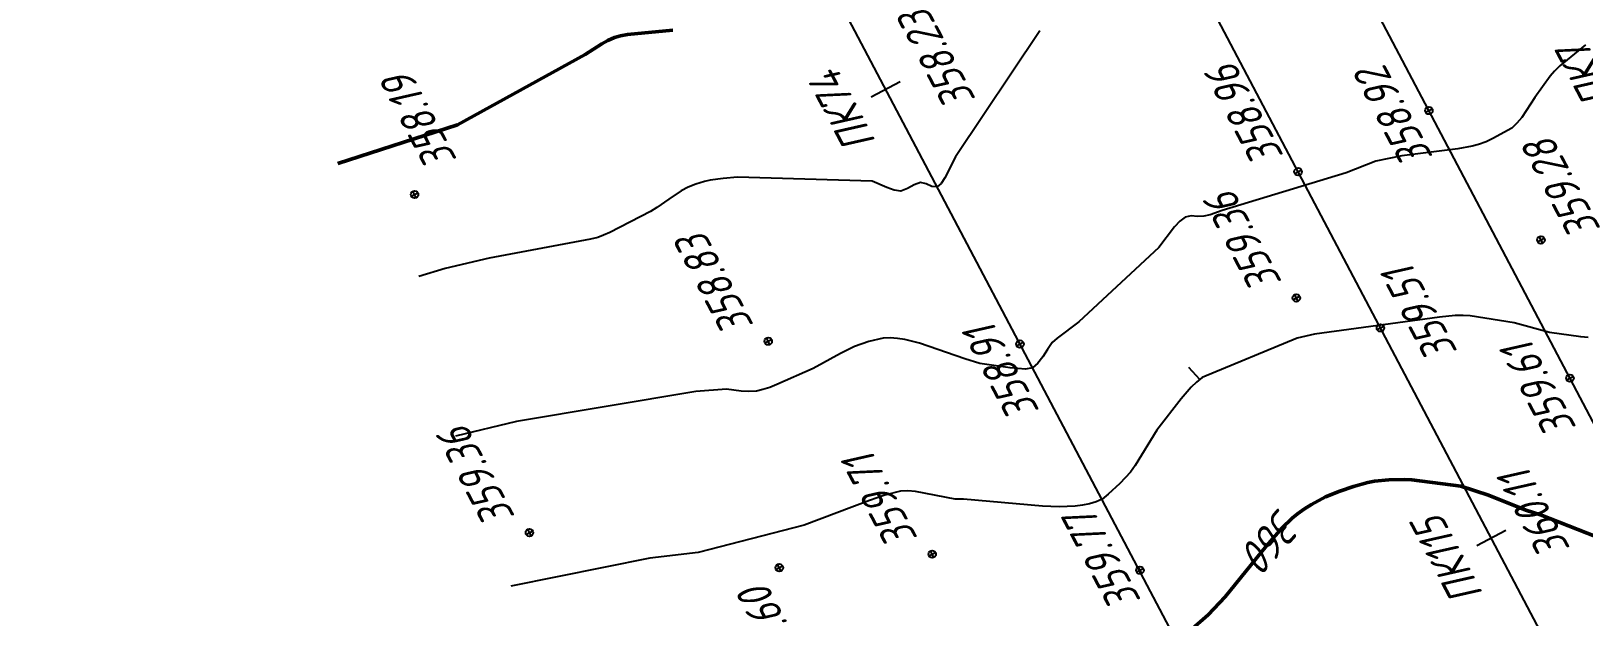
# Model space of a CAD drawing. Extents: x 1519150 to 1520806, y 2185741 to 2187019.
# Drawn here: x 1519399.1 to 1519588.9, y 2186406.3 to 2186478 of the extents above; entities that cross this region are included whole.
import ezdxf
from ezdxf.enums import TextEntityAlignment as Align

# ---------------------------------------------------------------- set-up
doc = ezdxf.new("R2010")
doc.units = 0
for name, color, linetype, lineweight in [('ИИ_ОТМЕТКА_025', 7, 'Continuous', 25), ('ИИ_ПИКЕТАЖ_025', 7, 'Continuous', 25), ('ИИ_РАЗМЕР_025', 7, 'Continuous', 25), ('ИИ_РЕЛЬЕФ_025', 34, 'Continuous', 25), ('ИИ_РЕЛЬЕФ_050', 34, 'Continuous', 50), ('ИИ_ТРАССА_АД_025', 1, 'Continuous', 25), ('ИИ_ТРАССА_ТРУБ_025', 7, 'Continuous', 25)]:
    doc.layers.add(name, color=color, linetype=linetype, lineweight=lineweight)
doc.styles.add('VNIPISIMPLEXCUR', font='simplex.shx', dxfattribs={"width": 0.8, "oblique": 15})
doc.dimstyles.new('ИИ-2000-м-dm$2', dxfattribs={"dimscale": 2, "dimtxt": 2.5, "dimasz": 2.5, "dimexe": 1.25, "dimexo": 0, "dimgap": 1, "dimtad": 2, "dimtoh": 1, "dimzin": 1, "dimdsep": 46, "dimtxsty": 'VNIPISIMPLEXCUR', "dimcen": 2.5, "dimaunit": 1, "dimazin": 0, "dimtfac": 1, "dimtmove": 1, "dimatfit": 2, "dimfxl": 1, "dimarcsym": 0})

# ---------------------------------------------------------------- blocks, each defined once
blk = doc.blocks.new('ИИ053296')
at = {"color": 0, "linetype": 'Continuous', "lineweight": 25}
blk.add_lwpolyline([(0, 0), (1, 0)], dxfattribs=at)
blk = doc.blocks.new('PICKET')
at = {"color": 0, "linetype": 'Continuous', "lineweight": 25}
for p, q in [((-0.23, 0), (0.23, 0)), ((0, 0.23), (0, -0.23))]:
    blk.add_line(p, q, dxfattribs=at)
blk.add_circle((0, 0), 0.23, dxfattribs=at)
at = {"color": 0, "linetype": 'Continuous', "style": 'VNIPISIMPLEXCUR', "oblique": 15, "width": 0.8}
blk.add_attdef('OTMETKA', (1.25, 0.3), '', height=2, dxfattribs=at)
at = {"color": 8, "linetype": 'Continuous', "style": 'VNIPISIMPLEXCUR', "oblique": 15, "width": 0.8, "flags": 1}
blk.add_attdef('NOMER', (1.25, -2.7), '', height=2, dxfattribs=at)
blk = doc.blocks.new('ИИ15001')
at = {"color": 0, "linetype": 'Continuous', "lineweight": 25}
blk.add_lwpolyline([(0, 1), (0, -1)], dxfattribs=at)
at = {"color": 0, "linetype": 'Continuous', "lineweight": 25, "style": 'VNIPISIMPLEXCUR', "oblique": 15, "width": 0.8}
blk.add_attdef('STATIONING', text='', height=2, dxfattribs=at).set_placement((0, 2), align=Align.CENTER)
at = {"color": 7, "linetype": 'Continuous', "lineweight": 25, "style": 'VNIPISIMPLEXCUR', "oblique": 15, "width": 0.8}
blk.add_attdef('HEIGHT', text='', height=2, dxfattribs=at).set_placement((0, -2), align=Align.TOP_CENTER)
blk = doc.blocks.new('*D65')
at = {"layer": 'Defpoints', "color": 0, "transparency": 16777216}
for p in [(1519482.41, 2186840.19), (1519365.94, 2186752.54), (1519273.87, 2186671.02), (1519643.41, 2186205.47), (1519806.55, 2185895.82)]:
    blk.add_point(p, dxfattribs=at)
at = {"layer": 'ИИ_РАЗМЕР_025', "color": 0, "lineweight": -2, "transparency": 16777216}
for p, q in [((1519364.26, 2186763), (1519357.12, 2186776.56)), ((1519363.33, 2186753.39), (1519364.26, 2186763)), ((1519360.92, 2186741.64), (1519354.17, 2186754.46))]:
    blk.add_line(p, q, dxfattribs=at)
blk.add_arc((1519360.92, 2186741.64), 12, 58.2429, 98.5895, dxfattribs=at)
at = {"layer": 'ИИ_РАЗМЕР_025', "color": 0, "transparency": 16777216}
for points in [[(1519359.34, 2186752.87), (1519358.92, 2186754.13), (1519355.33, 2186752.25)], [(1519367.68, 2186752.34), (1519366.8, 2186751.34), (1519370.24, 2186749.2)]]:
    blk.add_solid(points, dxfattribs=at)
at = {"layer": 'ИИ_РАЗМЕР_025', "color": 0, "transparency": 16777216, "insert": (1519357.47, 2186768.65), "char_height": 4, "attachment_point": 5, "rotation": 117.7798, "style": 'VNIPISIMPLEXCUR'}
blk.add_mtext("78°44'", dxfattribs=at)
blk = doc.blocks.new('*D66')
at = {"layer": 'Defpoints', "color": 0, "transparency": 16777216}
for p in [(1519297.92, 2186946.83), (1519482.41, 2186840.19), (1519385.29, 2186766.6), (1519273.87, 2186671.02), (1519823.89, 2185948.39)]:
    blk.add_point(p, dxfattribs=at)
at = {"layer": 'ИИ_РАЗМЕР_025', "color": 0, "lineweight": -2, "transparency": 16777216}
blk.add_arc((1519392.51, 2186767.27), 7.25, 149.8038, 187.0253, dxfattribs=at)
at = {"layer": 'ИИ_РАЗМЕР_025', "color": 0, "transparency": 16777216}
for points in [[(1519385.79, 2186771.39), (1519386.71, 2186770.43), (1519389.14, 2186773.68)], [(1519385.93, 2186766.64), (1519384.71, 2186766.12), (1519386.88, 2186762.7)]]:
    blk.add_solid(points, dxfattribs=at)
at = {"layer": 'ИИ_РАЗМЕР_025', "color": 0, "transparency": 16777216, "insert": (1519377.32, 2186774.54), "char_height": 4, "attachment_point": 5, "rotation": 117.7798, "style": 'VNIPISIMPLEXCUR'}
blk.add_mtext("101°16'", dxfattribs=at)
blk = doc.blocks.new('*D67')
at = {"layer": 'Defpoints', "color": 0, "transparency": 16777216}
for p in [(1519335.64, 2186966.7), (1520064.45, 2186007.56), (1519860.19, 2185951.72), (1519823.89, 2185948.39), (1519888.37, 2185917.44)]:
    blk.add_point(p, dxfattribs=at)
at = {"layer": 'ИИ_РАЗМЕР_025', "color": 0, "lineweight": -2, "transparency": 16777216}
for p, q in [((1519862.62, 2185950.15), (1519866.31, 2185943.15)), ((1519866.31, 2185943.15), (1519874.98, 2185926.68))]:
    blk.add_line(p, q, dxfattribs=at)
blk.add_arc((1519866.54, 2185958.88), 9.57, 217.9509, 273.647, dxfattribs=at)
at = {"layer": 'ИИ_РАЗМЕР_025', "color": 0, "transparency": 16777216}
for points in [[(1519858.39, 2185952.7), (1519859.59, 2185953.29), (1519857.25, 2185956.59)], [(1519866.97, 2185949.97), (1519867.33, 2185948.69), (1519871, 2185950.42)]]:
    blk.add_solid(points, dxfattribs=at)
at = {"layer": 'ИИ_РАЗМЕР_025', "color": 0, "transparency": 16777216, "insert": (1519867.23, 2185931.99), "char_height": 4, "attachment_point": 5, "rotation": 117.7798, "style": 'VNIPISIMPLEXCUR'}
blk.add_mtext("103°58'", dxfattribs=at)
blk = doc.blocks.new('*D68')
at = {"layer": 'Defpoints', "color": 0, "transparency": 16777216}
for p in [(1519313.52, 2186955.05), (1520064.45, 2186007.56), (1519855.58, 2185949.86), (1519823.89, 2185948.39), (1519857.4, 2185922.59)]:
    blk.add_point(p, dxfattribs=at)
at = {"layer": 'ИИ_РАЗМЕР_025', "color": 0, "lineweight": -2, "transparency": 16777216}
for p, q in [((1519854.61, 2185946.85), (1519859.09, 2185938.33)), ((1519859.09, 2185938.33), (1519865.28, 2185926.58))]:
    blk.add_line(p, q, dxfattribs=at)
blk.add_arc((1519841.52, 2185952.73), 14.35, 313.808, 357.7899, dxfattribs=at)
at = {"layer": 'ИИ_РАЗМЕР_025', "color": 0, "transparency": 16777216}
for points in [[(1519855.19, 2185952.11), (1519856.52, 2185952.24), (1519855.45, 2185956.15)], [(1519851.84, 2185941.83), (1519851.06, 2185942.92), (1519848.21, 2185940.04)]]:
    blk.add_solid(points, dxfattribs=at)
at = {"layer": 'ИИ_РАЗМЕР_025', "color": 0, "transparency": 16777216, "insert": (1519858.77, 2185929.53), "char_height": 4, "attachment_point": 5, "rotation": 117.7798, "style": 'VNIPISIMPLEXCUR'}
blk.add_mtext("76°2'", dxfattribs=at)

msp = doc.modelspace()

# ---------------------------------------------------------------- linework, layer by layer
at = {"layer": 'ИИ_РЕЛЬЕФ_025'}
for points, elevation in [([(1519522.42, 2186477.996), (1519512.093, 2186462.609), (1519510.795, 2186460.037), (1519510.339, 2186459.345), (1519509.842, 2186458.943), (1519509.195, 2186458.994), (1519508.51, 2186459.283), (1519507.814, 2186459.475), (1519507.043, 2186459.182), (1519506.241, 2186458.75), (1519505.413, 2186458.419), (1519504.584, 2186458.534), (1519503.7, 2186458.859), (1519501.896, 2186459.634), (1519485.441, 2186460.096), (1519483.692, 2186459.973), (1519482.118, 2186459.749), (1519481.407, 2186459.592), (1519480.353, 2186459.269), (1519479.421, 2186458.874), (1519478.582, 2186458.425), (1519477.072, 2186457.429), (1519475.6, 2186456.411), (1519474.807, 2186455.935), (1519469.855, 2186453.349), (1519469.098, 2186453.016), (1519468.392, 2186452.755), (1519467.511, 2186452.527), (1519455.119, 2186450.216), (1519449.743, 2186448.948), (1519446.513, 2186447.971)], 358.5), ([(1519589.079, 2186476.304), (1519585.945, 2186473.723), (1519585.292, 2186473.09), (1519584.763, 2186472.479), (1519582.907, 2186469.879), (1519581.291, 2186467.433), (1519580.706, 2186466.71), (1519580.069, 2186466.091), (1519577.78, 2186464.836), (1519576.948, 2186464.451), (1519576.001, 2186464.115), (1519575.233, 2186463.909), (1519573.498, 2186463.578), (1519566.634, 2186462.744), (1519563.467, 2186462.08), (1519559.837, 2186460.657), (1519544.684, 2186456.058), (1519543.206, 2186455.526), (1519542.457, 2186455.329), (1519541.692, 2186455.322), (1519540.916, 2186455.382), (1519540.149, 2186455.217), (1519539.503, 2186454.744), (1519538.865, 2186454.037), (1519536.965, 2186451.514), (1519527.169, 2186442.406), (1519524.523, 2186440.435), (1519523.924, 2186439.89), (1519523.327, 2186439.053), (1519522.755, 2186438.155), (1519522.165, 2186437.353), (1519521.513, 2186436.805), (1519520.643, 2186436.648), (1519518.772, 2186436.808), (1519515.075, 2186437.344), (1519513.243, 2186437.9), (1519507.695, 2186439.826), (1519505.886, 2186440.266), (1519504.999, 2186440.399), (1519504.127, 2186440.461), (1519503.272, 2186440.439), (1519501.491, 2186440.005), (1519499.741, 2186439.423), (1519498.049, 2186438.553), (1519494.689, 2186436.692), (1519490.271, 2186434.744), (1519489.4, 2186434.401), (1519488.562, 2186434.129), (1519487.768, 2186433.953), (1519486.798, 2186433.889), (1519485.889, 2186433.959), (1519484.11, 2186434.18), (1519480.352, 2186433.892), (1519458.43, 2186430.215), (1519450.984, 2186428.443)], 359), ([(1519589.4, 2186440.52), (1519588.506, 2186440.584), (1519584.671, 2186441.116), (1519580.36, 2186442.303), (1519575.01, 2186443.158), (1519574.133, 2186443.206), (1519573.168, 2186443.191), (1519571.261, 2186443.005), (1519555.975, 2186440.917), (1519553.865, 2186440.423), (1519542.256, 2186435.598), (1519541.568, 2186435.045), (1519540.914, 2186434.412), (1519539.678, 2186432.983), (1519536.688, 2186429.181), (1519534.063, 2186424.832), (1519533.469, 2186424.05), (1519532.167, 2186422.629), (1519530.77, 2186421.328), (1519530.036, 2186420.723), (1519529.285, 2186420.411), (1519528.478, 2186420.171), (1519527.619, 2186419.995), (1519526.714, 2186419.878), (1519524.786, 2186419.794), (1519522.734, 2186419.866), (1519513.079, 2186420.726), (1519512.066, 2186420.746), (1519507.221, 2186421.667), (1519506.277, 2186421.743), (1519505.358, 2186421.719), (1519503.465, 2186421.205), (1519501.604, 2186420.556), (1519493.621, 2186417.529), (1519480.666, 2186414.191), (1519474.749, 2186413.497), (1519457.771, 2186410.092)], 359.5)]:
    msp.add_lwpolyline(points, dxfattribs=dict(at, elevation=elevation))
at = {"layer": 'ИИ_РЕЛЬЕФ_050'}
for points, elevation in [([(1519477.551, 2186478.11), (1519472.004, 2186477.557), (1519471.174, 2186477.396), (1519470.415, 2186477.182), (1519469.597, 2186476.843), (1519468.869, 2186476.438), (1519466.841, 2186475.109), (1519451.245, 2186466.504), (1519436.612, 2186461.796)], 358), ([(1519590.424, 2186416.105), (1519583.598, 2186418.827), (1519581.809, 2186419.386), (1519577.216, 2186421.207), (1519573.861, 2186422.334), (1519567.857, 2186423.095), (1519566.91, 2186423.152), (1519565.065, 2186423.114), (1519563.319, 2186422.921), (1519562.47, 2186422.762), (1519560.717, 2186422.289), (1519559.048, 2186421.714), (1519557.332, 2186421.002), (1519555.601, 2186420.093), (1519554.74, 2186419.548), (1519553.889, 2186418.933), (1519553.251, 2186418.408), (1519551.98, 2186417.186), (1519550.085, 2186415.032), (1519545.049, 2186408.766), (1519544.341, 2186408.064), (1519542.968, 2186406.6), (1519540.752, 2186404.616)], 360)]:
    msp.add_lwpolyline(points, dxfattribs=dict(at, elevation=elevation))
at = {"layer": 'ИИ_ТРАССА_АД_025'}
msp.add_lwpolyline([(1519857.396, 2185922.593), (1519313.519, 2186955.051)], dxfattribs=at)
at = {"layer": 'ИИ_ТРАССА_ТРУБ_025', "color": 4}
for points in [[(1520767.29, 2186180.317), (1520640.49, 2186149.16), (1520353.58, 2186078.63), (1520064.45, 2186007.56), (1519823.89, 2185948.39), (1519297.92, 2186946.834)], [(1519637.78, 2186216.151), (1519611.25, 2186266.5), (1519472.35, 2186530.16), (1519333.32, 2186794.04), (1519272.21, 2186910.04), (1519270.52, 2186913.248)]]:
    msp.add_lwpolyline(points, dxfattribs=at)

# ---------------------------------------------------------------- block references
at = {"layer": 'ИИ_ОТМЕТКА_025'}
ref = msp.add_blockref('PICKET', (1519569.949, 2186468.263, 358.92), dxfattribs=dict(at, xscale=2, yscale=2, zscale=2, rotation=117.7792673703056))
ref.add_attrib('OTMETKA', '358.92', (1519570.537, 2186462.565, 358.92), dxfattribs={"layer": '0', "color": 0, "linetype": 'Continuous', "height": 4, "rotation": 117.77927, "style": 'VNIPISIMPLEXCUR', "oblique": 15, "width": 0.8})
ref = msp.add_blockref('PICKET', (1519445.99, 2186458, 358.19), dxfattribs=dict(at, xscale=2, yscale=2, zscale=2, rotation=117.7797222222222))
ref.add_attrib('OTMETKA', '358.19', (1519451.248, 2186462.231, 358.19), dxfattribs={"layer": '0', "color": 0, "linetype": 'Continuous', "height": 4, "rotation": 117.77972, "style": 'VNIPISIMPLEXCUR', "oblique": 15, "width": 0.8})
at = {"layer": 'ИИ_ОТМЕТКА_025', "xscale": 2, "yscale": 2, "zscale": 2, "rotation": 117.7797222222222}
for p, values in [((1519553.965, 2186460.786, 358.96), {'OTMETKA': '358.96'}), ((1519553.75, 2186445.34, 359.36), {'OTMETKA': '359.36'}), ((1519489.211, 2186440.049, 358.83), {'OTMETKA': '358.83'}), ((1519460.03, 2186416.64, 359.36), {'OTMETKA': '359.36'}), ((1519509.25, 2186414, 359.71), {'OTMETKA': '359.71'})]:
    msp.add_blockref('PICKET', p, dxfattribs=at).add_auto_attribs(values)
at = {"layer": 'ИИ_ОТМЕТКА_025'}
ref = msp.add_blockref('PICKET', (1519583.64, 2186452.44, 359.28), dxfattribs=dict(at, xscale=2, yscale=2, zscale=2, rotation=117.7797222222222))
ref.add_attrib('OTMETKA', '359.28', (1519591.033, 2186453.766, 359.28), dxfattribs={"layer": '0', "color": 0, "linetype": 'Continuous', "height": 4, "rotation": 117.77972, "style": 'VNIPISIMPLEXCUR', "oblique": 15, "width": 0.8})
ref = msp.add_blockref('PICKET', (1519564.029, 2186441.681, 359.51), dxfattribs=dict(at, xscale=2, yscale=2, zscale=2, rotation=117.7797222222222))
ref.add_attrib('OTMETKA', '359.51', (1519573.521, 2186438.77, 359.51), dxfattribs={"layer": '0', "color": 0, "linetype": 'Continuous', "height": 4, "rotation": 117.77972, "style": 'VNIPISIMPLEXCUR', "oblique": 15, "width": 0.8})
ref = msp.add_blockref('PICKET', (1519519.979, 2186439.699, 358.91), dxfattribs=dict(at, xscale=2, yscale=2, zscale=2, rotation=117.7797222222222))
ref.add_attrib('OTMETKA', '358.91', (1519522.43, 2186431.528, 358.91), dxfattribs={"layer": '0', "color": 0, "linetype": 'Continuous', "height": 4, "rotation": 117.77972, "style": 'VNIPISIMPLEXCUR', "oblique": 15, "width": 0.8})
ref = msp.add_blockref('PICKET', (1519587.193, 2186435.527, 359.61), dxfattribs=dict(at, xscale=2, yscale=2, zscale=2, rotation=117.7792673703056))
ref.add_attrib('OTMETKA', '359.61', (1519588.06, 2186429.467, 359.61), dxfattribs={"layer": '0', "color": 0, "linetype": 'Continuous', "height": 4, "rotation": 117.77927, "style": 'VNIPISIMPLEXCUR', "oblique": 15, "width": 0.8})
ref = msp.add_blockref('PICKET', (1519534.638, 2186412.039, 359.77), dxfattribs=dict(at, xscale=2, yscale=2, zscale=2, rotation=117.7797222222222))
ref.add_attrib('OTMETKA', '359.77', (1519534.84, 2186408.332, 359.77), dxfattribs={"layer": '0', "color": 0, "linetype": 'Continuous', "height": 4, "rotation": 117.77972, "style": 'VNIPISIMPLEXCUR', "oblique": 15, "width": 0.8})
ref = msp.add_blockref('PICKET', (1519490.56, 2186412.34, 359.6), dxfattribs=dict(at, xscale=2, yscale=2, zscale=2, rotation=117.7797222222222))
ref.add_attrib('OTMETKA', '359.60', (1519495.053, 2186399.087, 359.6), dxfattribs={"layer": '0', "color": 0, "linetype": 'Continuous', "height": 4, "rotation": 117.77972, "style": 'VNIPISIMPLEXCUR', "oblique": 15, "width": 0.8})
at = {"layer": 'ИИ_ПИКЕТАЖ_025', "color": 7, "xscale": 1.999999999999999, "yscale": 1.999999999999999, "zscale": 1.999999999999999, "rotation": 117.7792679976101}
msp.add_blockref('ИИ15001', (1519594.523, 2186475.254, 359.07), dxfattribs=at).add_auto_attribs({'STATIONING': 'ПК7', 'HEIGHT': '359.07'})
at = {"layer": 'ИИ_ПИКЕТАЖ_025', "color": 4}
ref = msp.add_blockref('ИИ15001', (1519503.577, 2186470.886, 358.23), dxfattribs=dict(at, xscale=2, yscale=2, zscale=2, rotation=117.7808999999999))
ref.add_attrib('STATIONING', 'ПК74', dxfattribs={"layer": '0', "color": 0, "linetype": 'Continuous', "lineweight": 25, "height": 4, "rotation": 117.7809, "style": 'VNIPISIMPLEXCUR', "oblique": 15, "width": 0.8}).set_placement((1519500.038, 2186469.021), align=Align.CENTER)
ref.add_attrib('HEIGHT', '358.23', dxfattribs={"layer": '0', "color": 7, "linetype": 'Continuous', "lineweight": 25, "height": 4, "rotation": 117.77972, "style": 'VNIPISIMPLEXCUR', "oblique": 15, "width": 0.8}).set_placement((1519508.105, 2186473.461), align=Align.TOP_CENTER)
ref = msp.add_blockref('ИИ15001', (1519577.565, 2186415.986, 360.11), dxfattribs=dict(at, xscale=2, yscale=2, zscale=2, rotation=117.7798))
ref.add_attrib('STATIONING', 'ПК115', dxfattribs={"layer": '0', "color": 0, "linetype": 'Continuous', "lineweight": 25, "height": 4, "rotation": 117.7798, "style": 'VNIPISIMPLEXCUR', "oblique": 15, "width": 0.8}).set_placement((1519574.026, 2186414.122), align=Align.CENTER)
ref.add_attrib('HEIGHT', '360.11', dxfattribs={"layer": '0', "color": 7, "linetype": 'Continuous', "lineweight": 25, "height": 4, "rotation": 117.77972, "style": 'VNIPISIMPLEXCUR', "oblique": 15, "width": 0.8}).set_placement((1519581.104, 2186417.851), align=Align.TOP_CENTER)
at = {"layer": 'ИИ_РЕЛЬЕФ_025', "xscale": 2, "yscale": 2, "zscale": 2, "rotation": 131.4936222659119}
msp.add_blockref('ИИ053296', (1519541.947, 2186435.349, 359.5), dxfattribs=at)

# ---------------------------------------------------------------- texts
at = {"layer": 'ИИ_РЕЛЬЕФ_025', "style": 'VNIPISIMPLEXCUR', "oblique": 15, "width": 0.8}
msp.add_text('360', height=4, rotation=228.65382, dxfattribs=at).set_placement((1519550.835, 2186415.885, 360), align=Align.MIDDLE)

# ---------------------------------------------------------------- dimensions: what is measured, and where the dimension line sits
at = {"layer": 'ИИ_РАЗМЕР_025'}
for base, line1, line2, override, picture, middle in [((1519860.194, 2185951.717), ((1520064.45, 2186007.56), (1519823.89, 2185948.39)), ((1519335.639, 2186966.703), (1519888.366, 2185917.443)), {"dimtxt": 2, "dimasz": 2, "dimzin": 0}, '*D67', (1519867.234, 2185931.993)), ((1519855.578, 2185949.86), ((1520064.45, 2186007.56), (1519823.89, 2185948.39)), ((1519857.396, 2185922.593), (1519313.519, 2186955.051)), {"dimtxt": 2, "dimasz": 2, "dimzin": 0}, '*D68', (1519858.77, 2185929.531)), ((1519385.295, 2186766.597), ((1519823.89, 2185948.39), (1519297.92, 2186946.834)), ((1519273.871, 2186671.021), (1519482.409, 2186840.189)), {"dimtxt": 2, "dimasz": 2, "dimgap": 0.5, "dimtmove": 2}, '*D66', (1519377.317, 2186774.536)), ((1519365.937, 2186752.536), ((1519806.553, 2185895.816), (1519643.409, 2186205.468)), ((1519273.871, 2186671.021), (1519482.409, 2186840.189)), {"dimtxt": 2, "dimasz": 2, "dimgap": 0.5}, '*D65', (1519357.466, 2186768.647))]:
    dim = msp.add_angular_dim_2l(base=base, line1=line1, line2=line2, dimstyle='ИИ-2000-м-dm$2', override=override, dxfattribs=at)
    dim.commit()
    dim.dimension.update_dxf_attribs({"geometry": picture, "text_midpoint": middle, "dimtype": 162})

doc.saveas('drawing.dxf')
